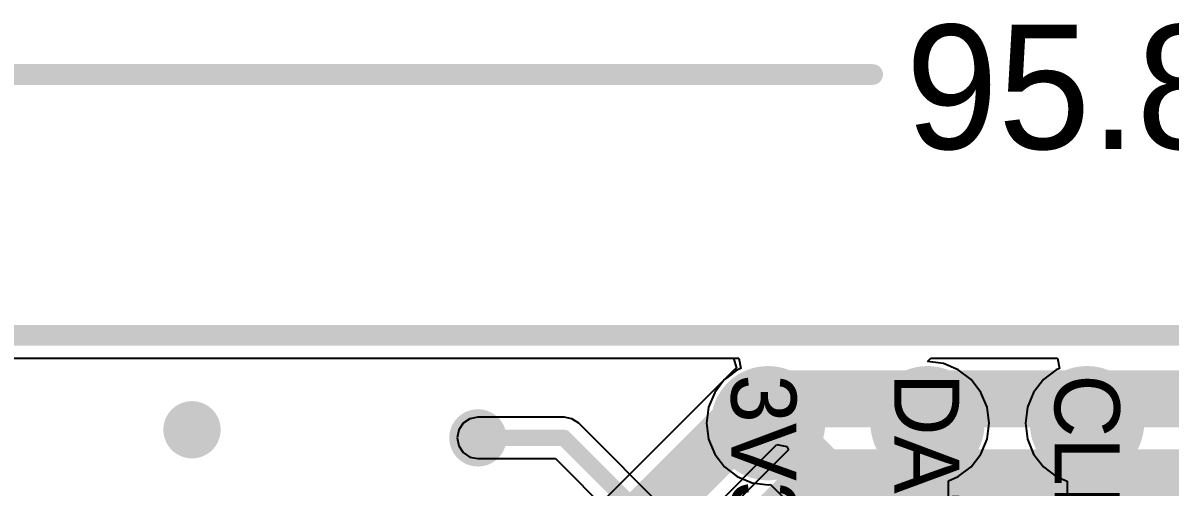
# Model space of a CAD drawing. Extents: x 6.88 to 10.89, y 6.77 to 7.93.
# Drawn here: x 8.188 to 8.743, y 7.709 to 7.933 of the extents above; entities that cross this region are included whole.
import ezdxf

# ---------------------------------------------------------------- set-up
doc = ezdxf.new("R2010")
doc.units = 0
doc.layers.get('0').update_dxf_attribs({"linetype": 'CONTINUOUS'})
for name, color, linetype in [('BOTTOMLAYER', 5, 'CONTINUOUS'), ('BOTTOMOVERLAY', 54, 'CONTINUOUS'), ('BOTTOMSOLDER', 6, 'CONTINUOUS'), ('KEEPOUTLAYER', 6, 'CONTINUOUS'), ('MULTILAYER', 9, 'CONTINUOUS'), ('TOPLAYER', 1, 'CONTINUOUS'), ('TOPPASTE', 8, 'CONTINUOUS'), ('TOPSOLDER', 216, 'CONTINUOUS')]:
    doc.layers.add(name, color=color, linetype=linetype)

# ---------------------------------------------------------------- blocks, each defined once
blk = doc.blocks.new('TP_1_2_10')
at = {"layer": 'TOPLAYER', "const_width": 0.023622}
blk.add_lwpolyline([(-0.011811, 0, 1), (0.011811, 0, 1)], format="xyb", close=True, dxfattribs=at)
at = {"layer": 'TOPPASTE', "const_width": 0.023622}
blk.add_lwpolyline([(-0.011811, 0, 1), (0.011811, 0, 1)], format="xyb", close=True, dxfattribs=at)
at = {"layer": 'TOPSOLDER', "const_width": 0.027622}
blk.add_lwpolyline([(-0.013811, 0, 1), (0.013811, 0, 1)], format="xyb", close=True, dxfattribs=at)
blk = doc.blocks.new('TP_1_2_11')
at = {"layer": 'TOPLAYER', "const_width": 0.023622}
blk.add_lwpolyline([(-0.011811, 0, 1), (0.011811, 0, 1)], format="xyb", close=True, dxfattribs=at)
at = {"layer": 'TOPPASTE', "const_width": 0.023622}
blk.add_lwpolyline([(-0.011811, 0, 1), (0.011811, 0, 1)], format="xyb", close=True, dxfattribs=at)
at = {"layer": 'TOPSOLDER', "const_width": 0.027622}
blk.add_lwpolyline([(-0.013811, 0, 1), (0.013811, 0, 1)], format="xyb", close=True, dxfattribs=at)
blk = doc.blocks.new('TP_1_2_52')
at = {"layer": 'TOPLAYER', "const_width": 0.023622}
blk.add_lwpolyline([(-0.011811, 0, 1), (0.011811, 0, 1)], format="xyb", close=True, dxfattribs=at)
at = {"layer": 'TOPPASTE', "const_width": 0.023622}
blk.add_lwpolyline([(-0.011811, 0, 1), (0.011811, 0, 1)], format="xyb", close=True, dxfattribs=at)
at = {"layer": 'TOPSOLDER', "const_width": 0.027622}
blk.add_lwpolyline([(-0.013811, 0, 1), (0.013811, 0, 1)], format="xyb", close=True, dxfattribs=at)

msp = doc.modelspace()

# ---------------------------------------------------------------- linework, layer by layer
at = {"layer": 'BOTTOMLAYER'}
for p, q in [((8.126683, 7.771219), (8.531587, 7.771219)), ((8.531587, 7.771219), (8.533038, 7.766434)), ((8.532121, 7.765821), (8.52725, 7.76095)), ((8.533038, 7.766434), (8.532121, 7.765821)), ((8.527249, 7.76095), (8.308866, 7.542566)), ((8.52725, 7.76095), (8.527249, 7.76095)), ((8.408459, 7.58539), (8.552618, 7.72955)), ((8.552618, 7.72955), (8.557522, 7.728574)), ((8.5582, 7.726939), (8.326573, 7.495312)), ((8.557522, 7.728574), (8.5582, 7.726939))]:
    msp.add_line(p, q, dxfattribs=at)
at = {"layer": 'BOTTOMLAYER', "const_width": 0.027559}
for points in [[(8.541442, 7.746758), (8.546313, 7.751629)], [(8.546313, 7.751629), (9.305762, 7.751629)], [(8.317179, 7.522495), (8.541442, 7.746758)], [(8.334886, 7.475242), (8.573085, 7.71344)], [(8.573085, 7.71344), (8.90655, 7.71344)]]:
    msp.add_lwpolyline(points, dxfattribs=at)
at = {"layer": 'BOTTOMLAYER'}
for points, const_width in [([(8.539423, 7.751629, 1), (8.553203, 7.751629, 1)], 0.01378), ([(8.539423, 7.751629, 1), (8.553203, 7.751629, 1)], 0.01378), ([(8.534552, 7.746758, 1), (8.548331, 7.746758, 1)], 0.01378), ([(8.534552, 7.746758, 1), (8.548331, 7.746758, 1)], 0.01378), ([(8.534552, 7.746758, 1), (8.548331, 7.746758, 1)], 0.01378), ([(8.265014, 7.736669, 1), (8.274857, 7.736669, 1)], 0.009843), ([(8.403203, 7.732731, 1), (8.413046, 7.732731, 1)], 0.009843), ([(8.566195, 7.71344, 1), (8.579975, 7.71344, 1)], 0.01378), ([(8.566195, 7.71344, 1), (8.579975, 7.71344, 1)], 0.01378)]:
    msp.add_lwpolyline(points, format="xyb", close=True, dxfattribs=dict(at, const_width=const_width))
at = {"layer": 'BOTTOMSOLDER'}
for points, const_width in [([(8.532552, 7.746758, 1), (8.550331, 7.746758, 1)], 0.01778), ([(8.263014, 7.736669, 1), (8.276857, 7.736669, 1)], 0.013843), ([(8.401203, 7.732731, 1), (8.415045, 7.732731, 1)], 0.013843)]:
    msp.add_lwpolyline(points, format="xyb", close=True, dxfattribs=dict(at, const_width=const_width))
at = {"layer": 'KEEPOUTLAYER', "const_width": 0.01}
for points in [[(6.940014, 7.908322), (8.598905, 7.908322)], [(7.56403, 7.782338), (10.241197, 7.782338)]]:
    msp.add_lwpolyline(points, dxfattribs=at)
at = {"layer": 'KEEPOUTLAYER', "const_width": 0.005}
msp.add_lwpolyline([(8.596405, 7.908322, 1), (8.601405, 7.908322, 1)], format="xyb", close=True, dxfattribs=at)
at = {"layer": 'MULTILAYER'}
for points, const_width in [([(8.534552, 7.746758, 1), (8.548331, 7.746758, 1)], 0.01378), ([(8.265014, 7.736669, 1), (8.274857, 7.736669, 1)], 0.009843), ([(8.403203, 7.732731, 1), (8.413046, 7.732731, 1)], 0.009843)]:
    msp.add_lwpolyline(points, format="xyb", close=True, dxfattribs=dict(at, const_width=const_width))
at = {"layer": 'TOPLAYER'}
for p, q in [((7.575149, 7.771219), (8.534166, 7.771219)), ((8.534166, 7.771219), (8.535142, 7.766315)), ((8.625442, 7.769615), (8.627046, 7.771219)), ((8.63315, 7.7686), (8.625442, 7.769615)), ((8.627046, 7.771219), (8.688316, 7.771219)), ((8.640333, 7.765625), (8.63315, 7.7686)), ((8.688316, 7.771219), (8.689292, 7.766315)), ((8.533476, 7.765625), (8.528284, 7.761641)), ((8.535142, 7.766315), (8.533476, 7.765625)), ((8.646501, 7.760892), (8.640333, 7.765625)), ((8.687626, 7.765625), (8.681458, 7.760892)), ((8.689292, 7.766315), (8.687626, 7.765625)), ((8.526559, 7.759916), (8.522575, 7.754723)), ((8.527249, 7.76095), (8.526559, 7.759916)), ((8.528284, 7.761641), (8.527249, 7.76095)), ((8.651234, 7.754723), (8.646501, 7.760892)), ((8.681458, 7.760892), (8.676725, 7.754723)), ((8.522575, 7.754723), (8.519599, 7.747541)), ((8.654209, 7.747541), (8.651234, 7.754723)), ((8.676725, 7.754723), (8.673749, 7.747541)), ((8.519599, 7.747541), (8.518584, 7.739832)), ((8.655224, 7.739832), (8.654209, 7.747541)), ((8.673749, 7.747541), (8.672735, 7.739832)), ((8.404284, 7.742003), (8.401028, 7.739827)), ((8.408124, 7.742767), (8.404284, 7.742003)), ((8.449757, 7.742767), (8.408124, 7.742767)), ((8.453597, 7.742003), (8.449757, 7.742767)), ((8.456853, 7.739827), (8.453597, 7.742003)), ((8.398853, 7.736572), (8.398089, 7.732731)), ((8.401028, 7.739827), (8.398853, 7.736572)), ((8.566761, 7.629919), (8.456853, 7.739827)), ((8.518584, 7.739832), (8.519599, 7.732124)), ((8.654209, 7.732124), (8.655224, 7.739832)), ((8.672735, 7.739832), (8.673749, 7.732124)), ((8.398089, 7.732731), (8.398853, 7.728891)), ((8.519599, 7.732124), (8.522575, 7.724941)), ((8.651234, 7.724941), (8.654209, 7.732124)), ((8.673749, 7.732124), (8.676725, 7.724941)), ((8.398853, 7.728891), (8.401028, 7.725636)), ((8.401028, 7.725636), (8.404284, 7.72346)), ((8.522575, 7.724941), (8.527307, 7.718773)), ((8.646501, 7.718773), (8.651234, 7.724941)), ((8.676725, 7.724941), (8.681458, 7.718773)), ((8.404284, 7.72346), (8.408124, 7.722696)), ((8.408124, 7.722696), (8.4456, 7.722696)), ((8.4456, 7.722696), (8.552569, 7.615727)), ((8.527307, 7.718773), (8.533476, 7.71404)), ((8.640333, 7.71404), (8.646501, 7.718773)), ((8.681458, 7.718773), (8.687626, 7.71404)), ((8.533476, 7.71404), (8.540659, 7.711065)), ((8.635516, 7.712045), (8.640333, 7.71404)), ((8.687626, 7.71404), (8.692971, 7.711826)), ((8.540659, 7.711065), (8.548367, 7.71005)), ((8.548367, 7.71005), (8.549602, 7.710213)), ((8.549602, 7.710213), (8.581383, 7.678432)), ((8.635516, 7.674549), (8.635516, 7.712045)), ((8.692971, 7.711826), (8.692971, 7.659927))]:
    msp.add_line(p, q, dxfattribs=at)
for points, const_width in [([(8.541442, 7.746758), (8.548367, 7.739832)], 0.027559), ([(8.548367, 7.739832), (8.595576, 7.692624)], 0.027559), ([(8.625442, 7.739832), (8.625481, 7.739793)], 0.007874), ([(8.625481, 7.593755), (8.625481, 7.739793)], 0.007874), ([(8.703006, 7.647692), (8.703006, 7.739343)], 0.007874), ([(8.408124, 7.732731), (8.449757, 7.732731)], 0.007874), ([(8.449757, 7.732731), (8.559665, 7.622823)], 0.007874)]:
    msp.add_lwpolyline(points, dxfattribs=dict(at, const_width=const_width))
for points, const_width in [([(8.534552, 7.746758, 1), (8.548331, 7.746758, 1)], 0.01378), ([(8.534552, 7.746758, 1), (8.548331, 7.746758, 1)], 0.01378), ([(8.541477, 7.739832, 1), (8.555257, 7.739832, 1)], 0.01378), ([(8.541477, 7.739832, 1), (8.555257, 7.739832, 1)], 0.01378), ([(8.265014, 7.736669, 1), (8.274857, 7.736669, 1)], 0.009843), ([(8.403203, 7.732731, 1), (8.413046, 7.732731, 1)], 0.009843), ([(8.623473, 7.739832, 1), (8.62741, 7.739832, 1)], 0.003937), ([(8.623512, 7.739793, 1), (8.627449, 7.739793, 1)], 0.003937), ([(8.623512, 7.739793, 1), (8.627449, 7.739793, 1)], 0.003937), ([(8.701038, 7.739343, 1), (8.704975, 7.739343, 1)], 0.003937), ([(8.406156, 7.732731, 1), (8.410093, 7.732731, 1)], 0.003937), ([(8.447788, 7.732731, 1), (8.451725, 7.732731, 1)], 0.003937), ([(8.447788, 7.732731, 1), (8.451725, 7.732731, 1)], 0.003937)]:
    msp.add_lwpolyline(points, format="xyb", close=True, dxfattribs=dict(at, const_width=const_width))
at = {"layer": 'TOPSOLDER'}
for points, const_width in [([(8.532552, 7.746758, 1), (8.550331, 7.746758, 1)], 0.01778), ([(8.263014, 7.736669, 1), (8.276857, 7.736669, 1)], 0.013843), ([(8.401203, 7.732731, 1), (8.415045, 7.732731, 1)], 0.013843)]:
    msp.add_lwpolyline(points, format="xyb", close=True, dxfattribs=dict(at, const_width=const_width))

# ---------------------------------------------------------------- block references
at = {"rotation": 90}
for name, p in [('TP_1_2_52', (8.548367, 7.739832)), ('TP_1_2_10', (8.625442, 7.739832)), ('TP_1_2_11', (8.702517, 7.739832))]:
    msp.add_blockref(name, p, dxfattribs=at)

# ---------------------------------------------------------------- texts
at = {"layer": 'BOTTOMOVERLAY'}
for s, p in [('3V3', (8.530565, 7.76344)), ('DAT', (8.609339, 7.764228)), ('CLK', (8.686865, 7.76344))]:
    msp.add_text(s, height=0.031496, rotation=270, dxfattribs=at).set_placement(p)
at = {"layer": 'KEEPOUTLAYER'}
msp.add_text('95.80mm', height=0.06, dxfattribs=at).set_placement((8.614905, 7.872332))

doc.saveas('drawing.dxf')
